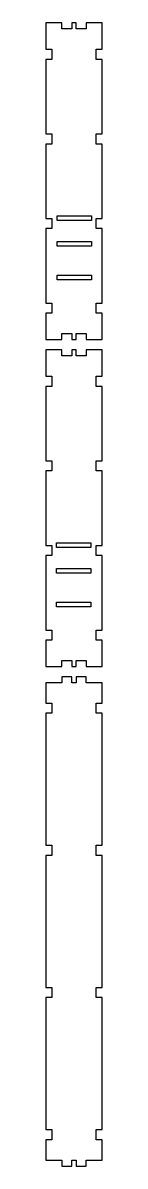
# Model space of a CAD drawing. Header units: metres. Extents: x -78 to 78, y -1223 to 78.
# Drawn here: x -14 to 14, y -485 to 78 of the extents above; entities that cross this region are included whole.
import ezdxf

# ---------------------------------------------------------------- set-up
doc = ezdxf.new("R2010")
doc.units = ezdxf.units.M

msp = doc.modelspace()

# ---------------------------------------------------------------- linework, layer by layer
for p, q in [((-6, 78), (-14, 78)), ((-14, 78), (-14, 65)), ((-6, 75), (-6, 78)), ((-1, 75), (-6, 75)), ((1, 78), (-1, 78)), ((-1, 78), (-1, 75)), ((1, 75), (1, 78)), ((6, 75), (1, 75)), ((14, 78), (6, 78)), ((6, 78), (6, 75)), ((14, 65), (14, 78)), ((-14, 65), (-11, 65)), ((-11, 65), (-11, 60)), ((11, 60), (11, 65)), ((11, 65), (14, 65)), ((-11, 60), (-14, 60)), ((-14, 60), (-14, 23.3333)), ((14, 60), (11, 60)), ((14, 23.3333), (14, 60)), ((-14, 23.3333), (-11, 23.3333)), ((-11, 23.3333), (-11, 18.3333)), ((11, 18.3333), (11, 23.3333)), ((11, 23.3333), (14, 23.3333)), ((-11, 18.3333), (-14, 18.3333)), ((-14, 18.3333), (-14, -18.3333)), ((14, 18.3333), (11, 18.3333)), ((14, -18.3333), (14, 18.3333)), ((-14, -18.3333), (-11, -18.3333)), ((-11, -18.3333), (-11, -23.3333)), ((-8.2559, -19.2959), (-8.2559, -16.9941)), ((-8.2559, -16.9941), (8.6377, -16.9941)), ((8.6377, -19.2959), (-8.2559, -19.2959)), ((8.6377, -16.9941), (8.6377, -19.2959)), ((11, -23.3333), (11, -18.3333)), ((11, -18.3333), (14, -18.3333)), ((-11, -23.3333), (-14, -23.3333)), ((-14, -23.3333), (-14, -60)), ((14, -23.3333), (11, -23.3333)), ((14, -60), (14, -23.3333)), ((-8.2559, -32.0264), (-8.2559, -29.7236)), ((-8.2559, -29.7236), (8.6377, -29.7236)), ((8.6377, -32.0264), (-8.2559, -32.0264)), ((8.6377, -29.7236), (8.6377, -32.0264)), ((-8.2559, -48.583), (-8.2559, -46.2812)), ((-8.2559, -46.2812), (8.6377, -46.2812)), ((8.6377, -48.583), (-8.2559, -48.583)), ((8.6377, -46.2812), (8.6377, -48.583)), ((-14, -60), (-11, -60)), ((-11, -60), (-11, -65)), ((11, -65), (11, -60)), ((11, -60), (14, -60)), ((-11, -65), (-14, -65)), ((-14, -65), (-14, -78)), ((14, -65), (11, -65)), ((14, -78), (14, -65)), ((-14, -78), (-6, -78)), ((-6, -75), (-1, -75)), ((-6, -78), (-6, -75)), ((-1, -75), (-1, -78)), ((-1, -78), (1, -78)), ((1, -78), (1, -75)), ((1, -75), (6, -75)), ((6, -75), (6, -78)), ((6, -78), (14, -78)), ((-6, -83), (-14, -83)), ((-14, -83), (-14, -96)), ((-6, -86), (-6, -83)), ((1, -83), (-1, -83)), ((-1, -83), (-1, -86)), ((1, -86), (1, -83)), ((14, -83), (6, -83)), ((6, -83), (6, -86)), ((14, -96), (14, -83)), ((-1, -86), (-6, -86)), ((6, -86), (1, -86)), ((-14, -96), (-11, -96)), ((-11, -101), (-14, -101)), ((-14, -101), (-14, -137.667)), ((-11, -96), (-11, -101)), ((11, -101), (11, -96)), ((11, -96), (14, -96)), ((14, -101), (11, -101)), ((14, -137.667), (14, -101)), ((-14, -137.667), (-11, -137.667)), ((-11, -137.667), (-11, -142.667)), ((11, -142.667), (11, -137.667)), ((11, -137.667), (14, -137.667)), ((-11, -142.667), (-14, -142.667)), ((-14, -142.667), (-14, -179.333)), ((14, -142.667), (11, -142.667)), ((14, -179.333), (14, -142.667)), ((-14, -179.333), (-11, -179.333)), ((-11, -179.333), (-11, -184.333)), ((-8.6377, -180.296), (-8.6377, -177.994)), ((-8.6377, -177.994), (8.2558, -177.994)), ((8.2558, -177.994), (8.2558, -180.296)), ((11, -184.333), (11, -179.333)), ((11, -179.333), (14, -179.333)), ((-11, -184.333), (-14, -184.333)), ((-14, -184.333), (-14, -221)), ((8.2558, -180.296), (-8.6377, -180.296)), ((14, -184.333), (11, -184.333)), ((14, -221), (14, -184.333)), ((-8.6377, -193.026), (-8.6377, -190.724)), ((-8.6377, -190.724), (8.2558, -190.724)), ((8.2558, -190.724), (8.2558, -193.026)), ((8.2558, -193.026), (-8.6377, -193.026)), ((-8.6377, -209.583), (-8.6377, -207.281)), ((-8.6377, -207.281), (8.2558, -207.281)), ((8.2558, -207.281), (8.2558, -209.583)), ((8.2558, -209.583), (-8.6377, -209.583)), ((-14, -221), (-11, -221)), ((-11, -221), (-11, -226)), ((11, -226), (11, -221)), ((11, -221), (14, -221)), ((-11, -226), (-14, -226)), ((-14, -226), (-14, -239)), ((14, -226), (11, -226)), ((14, -239), (14, -226)), ((-6, -236), (-1, -236)), ((-6, -239), (-6, -236)), ((-1, -236), (-1, -239)), ((1, -239), (1, -236)), ((1, -236), (6, -236)), ((6, -236), (6, -239)), ((-14, -239), (-6, -239)), ((-1, -239), (1, -239)), ((6, -239), (14, -239)), ((-6, -247), (-14, -247)), ((-14, -247), (-14, -257)), ((-1, -244), (-6, -244)), ((-6, -244), (-6, -247)), ((-1, -247), (-1, -244)), ((1, -247), (-1, -247)), ((6, -244), (1, -244)), ((1, -244), (1, -247)), ((6, -247), (6, -244)), ((14, -247), (6, -247)), ((14, -257), (14, -247)), ((-14, -257), (-11, -257)), ((-11, -257), (-11, -262)), ((11, -262), (11, -257)), ((11, -257), (14, -257)), ((-11, -262), (-14, -262)), ((-14, -262), (-14, -327)), ((14, -262), (11, -262)), ((14, -327), (14, -262)), ((-14, -327), (-11, -327)), ((-11, -332), (-14, -332)), ((-14, -332), (-14, -397)), ((-11, -327), (-11, -332)), ((11, -332), (11, -327)), ((11, -327), (14, -327)), ((14, -332), (11, -332)), ((14, -397), (14, -332)), ((-14, -397), (-11, -397)), ((-11, -397), (-11, -402)), ((11, -402), (11, -397)), ((11, -397), (14, -397)), ((-11, -402), (-14, -402)), ((-14, -402), (-14, -467)), ((14, -402), (11, -402)), ((14, -467), (14, -402)), ((-14, -467), (-11, -467)), ((-11, -467), (-11, -472)), ((11, -472), (11, -467)), ((11, -467), (14, -467)), ((-11, -472), (-14, -472)), ((-14, -472), (-14, -482)), ((14, -472), (11, -472)), ((14, -482), (14, -472)), ((-14, -482), (-6, -482)), ((-6, -482), (-6, -485)), ((-1, -482), (1, -482)), ((-1, -485), (-1, -482)), ((1, -482), (1, -485)), ((6, -485), (6, -482)), ((6, -482), (14, -482)), ((-6, -485), (-1, -485)), ((1, -485), (6, -485))]:
    msp.add_line(p, q)

doc.saveas('drawing.dxf')
